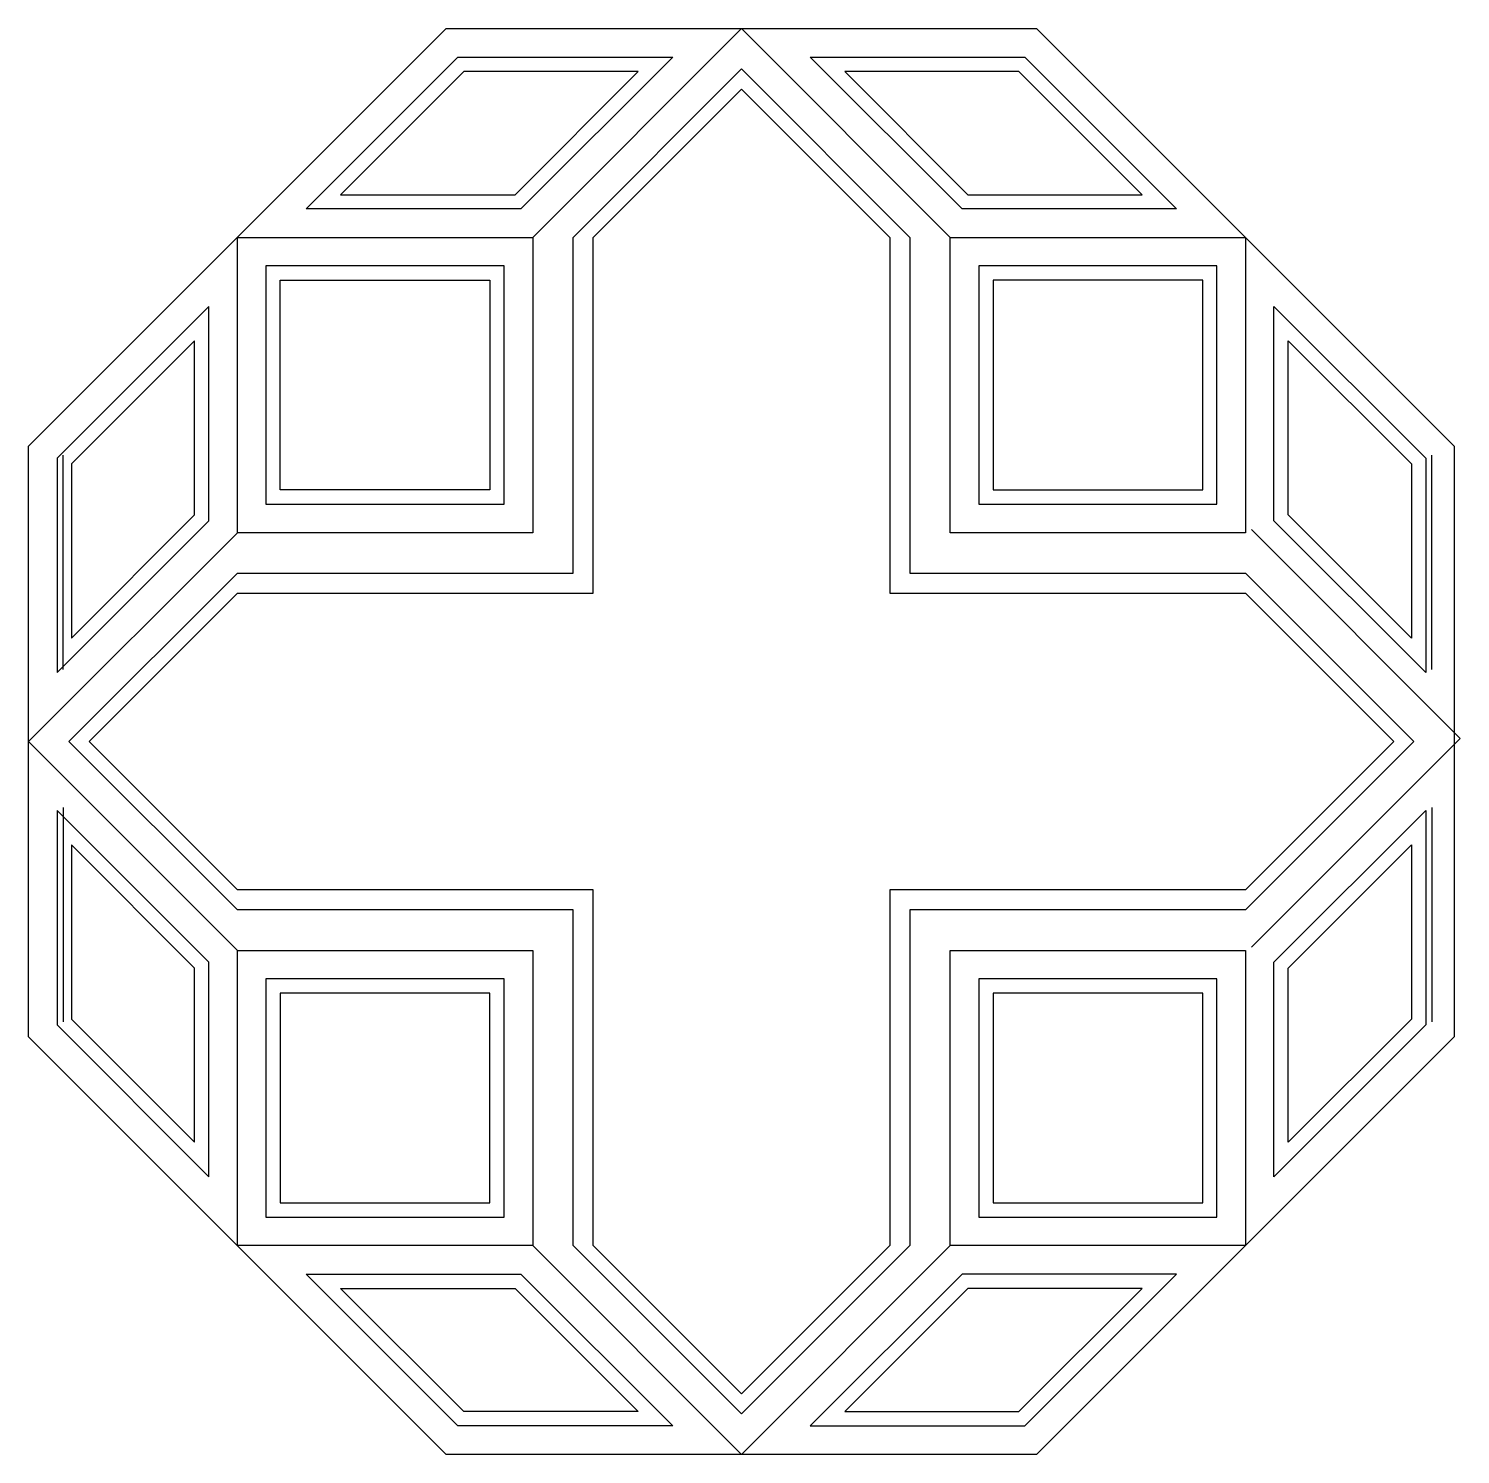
# Model space of a CAD drawing. Header units: millimetres. Extents: x 3529 to 3629, y 1007 to 1107.
import ezdxf

# ---------------------------------------------------------------- set-up
doc = ezdxf.new("R2010")
doc.units = ezdxf.units.MM
for name, color, linetype in [('3', 3, 'Continuous'), ('4', 4, 'Continuous'), ('7', 7, 'Continuous')]:
    doc.layers.add(name, color=color, linetype=linetype)

msp = doc.modelspace()

# ---------------------------------------------------------------- linework, layer by layer
at = {"layer": '3', "color": 0}
for points in [[(3571.58, 1103.56), (3559.36, 1103.56), (3559.36, 1103.56), (3550.71, 1094.91), (3562.94, 1094.91)], [(3598.29, 1103.56), (3586.07, 1103.56), (3594.71, 1094.91), (3606.94, 1094.91), (3598.29, 1103.56)], [(3578.82, 1102.32), (3589.23, 1091.91), (3589.23, 1066.96), (3614.18, 1066.96), (3624.58, 1056.56), (3614.18, 1046.16), (3589.23, 1046.16), (3589.23, 1021.2), (3578.82, 1010.8), (3568.42, 1021.2), (3568.42, 1046.16), (3543.47, 1046.16), (3533.07, 1056.56), (3543.47, 1066.96), (3568.42, 1066.96), (3568.42, 1091.91)], [(3546.47, 1074.2), (3546.47, 1088.91), (3561.18, 1088.91), (3561.18, 1074.2)], [(3611.18, 1088.91), (3596.47, 1088.91), (3596.47, 1074.2), (3611.18, 1074.2)], [(3540.47, 1084.67), (3531.82, 1076.03), (3531.82, 1076.03), (3531.82, 1063.8), (3540.47, 1072.45)], [(3625.82, 1076.03), (3625.82, 1063.8), (3617.18, 1072.45), (3617.18, 1084.67), (3625.82, 1076.03)], [(3531.82, 1049.32), (3531.82, 1037.09), (3531.82, 1037.09), (3540.47, 1028.45), (3540.47, 1040.67)], [(3617.18, 1028.45), (3617.18, 1040.67), (3625.82, 1049.32), (3625.82, 1037.09), (3625.82, 1037.09)], [(3546.47, 1024.2), (3561.18, 1024.2), (3561.18, 1038.91), (3546.47, 1038.91)], [(3596.47, 1024.2), (3611.18, 1024.2), (3611.18, 1038.91), (3596.47, 1038.91)], [(3550.71, 1018.2), (3562.94, 1018.2), (3571.58, 1009.56), (3559.36, 1009.56), (3559.36, 1009.56)], [(3586.07, 1009.56), (3598.29, 1009.56), (3598.29, 1009.56), (3606.94, 1018.2), (3594.71, 1018.2)]]:
    msp.add_lwpolyline(points, close=True, dxfattribs=at)
for points in [[(3531.25, 1061.6), (3531.25, 1076.65)], [(3627.25, 1061.6), (3627.25, 1076.65)], [(3531.25, 1051.94), (3531.25, 1036.89)], [(3627.25, 1051.94), (3627.25, 1036.89)]]:
    msp.add_lwpolyline(points, dxfattribs=at)
at = {"layer": '4', "color": 0}
for points in [[(3628.82, 1035.85), (3599.53, 1006.56), (3558.11, 1006.56), (3528.82, 1035.85), (3528.82, 1056.56), (3528.82, 1077.27), (3558.11, 1106.56), (3599.53, 1106.56), (3628.82, 1077.27)], [(3564.18, 1071.2), (3543.47, 1071.2), (3543.47, 1091.91), (3564.18, 1091.91)], [(3593.47, 1071.2), (3593.47, 1091.91), (3614.18, 1091.91), (3614.18, 1071.2)], [(3564.18, 1041.91), (3564.18, 1021.2), (3543.47, 1021.2), (3543.47, 1041.91)], [(3593.47, 1041.91), (3614.18, 1041.91), (3614.18, 1021.2), (3593.47, 1021.2)]]:
    msp.add_lwpolyline(points, close=True, dxfattribs=at)
for points in [[(3593.47, 1091.91), (3578.82, 1106.56), (3564.18, 1091.91)], [(3543.47, 1041.91), (3528.82, 1056.56), (3543.47, 1071.2)], [(3614.61, 1071.42), (3629.25, 1056.77), (3614.61, 1042.13)], [(3593.47, 1021.2), (3578.82, 1006.56), (3564.18, 1021.2)]]:
    msp.add_lwpolyline(points, dxfattribs=at)
at = {"layer": '7', "color": 0}
for points in [[(3567.01, 1091.91), (3578.82, 1103.73), (3590.64, 1091.91), (3590.64, 1068.37), (3614.18, 1068.37), (3626, 1056.56), (3614.18, 1044.74), (3590.64, 1044.74), (3590.64, 1021.2), (3578.82, 1009.39), (3567.01, 1021.2), (3567.01, 1044.74), (3543.47, 1044.74), (3531.65, 1056.56), (3543.47, 1068.37), (3567.01, 1068.37)], [(3548.3, 1093.91), (3558.94, 1104.56), (3574, 1104.56), (3563.35, 1093.91)], [(3583.65, 1104.56), (3598.71, 1104.56), (3609.35, 1093.91), (3594.3, 1093.91)], [(3545.47, 1073.2), (3562.18, 1073.2), (3562.18, 1089.91), (3545.47, 1089.91)], [(3595.47, 1073.2), (3612.18, 1073.2), (3612.18, 1089.91), (3595.47, 1089.91)], [(3541.47, 1087.08), (3530.82, 1076.44), (3530.82, 1061.39), (3541.47, 1072.03)], [(3616.18, 1087.08), (3626.82, 1076.44), (3626.82, 1061.39), (3616.18, 1072.03)], [(3530.82, 1051.73), (3530.82, 1036.68), (3541.47, 1026.03), (3541.47, 1041.08)], [(3626.82, 1051.73), (3626.82, 1036.68), (3616.18, 1026.03), (3616.18, 1041.08)], [(3562.18, 1039.91), (3545.47, 1039.91), (3545.47, 1023.2), (3562.18, 1023.2)], [(3612.18, 1023.2), (3612.18, 1039.91), (3595.47, 1039.91), (3595.47, 1023.2)], [(3563.35, 1019.2), (3574, 1008.56), (3558.94, 1008.56), (3548.3, 1019.2)], [(3583.65, 1008.56), (3598.71, 1008.56), (3609.35, 1019.2), (3594.3, 1019.2)]]:
    msp.add_lwpolyline(points, close=True, dxfattribs=at)

doc.saveas('drawing.dxf')
